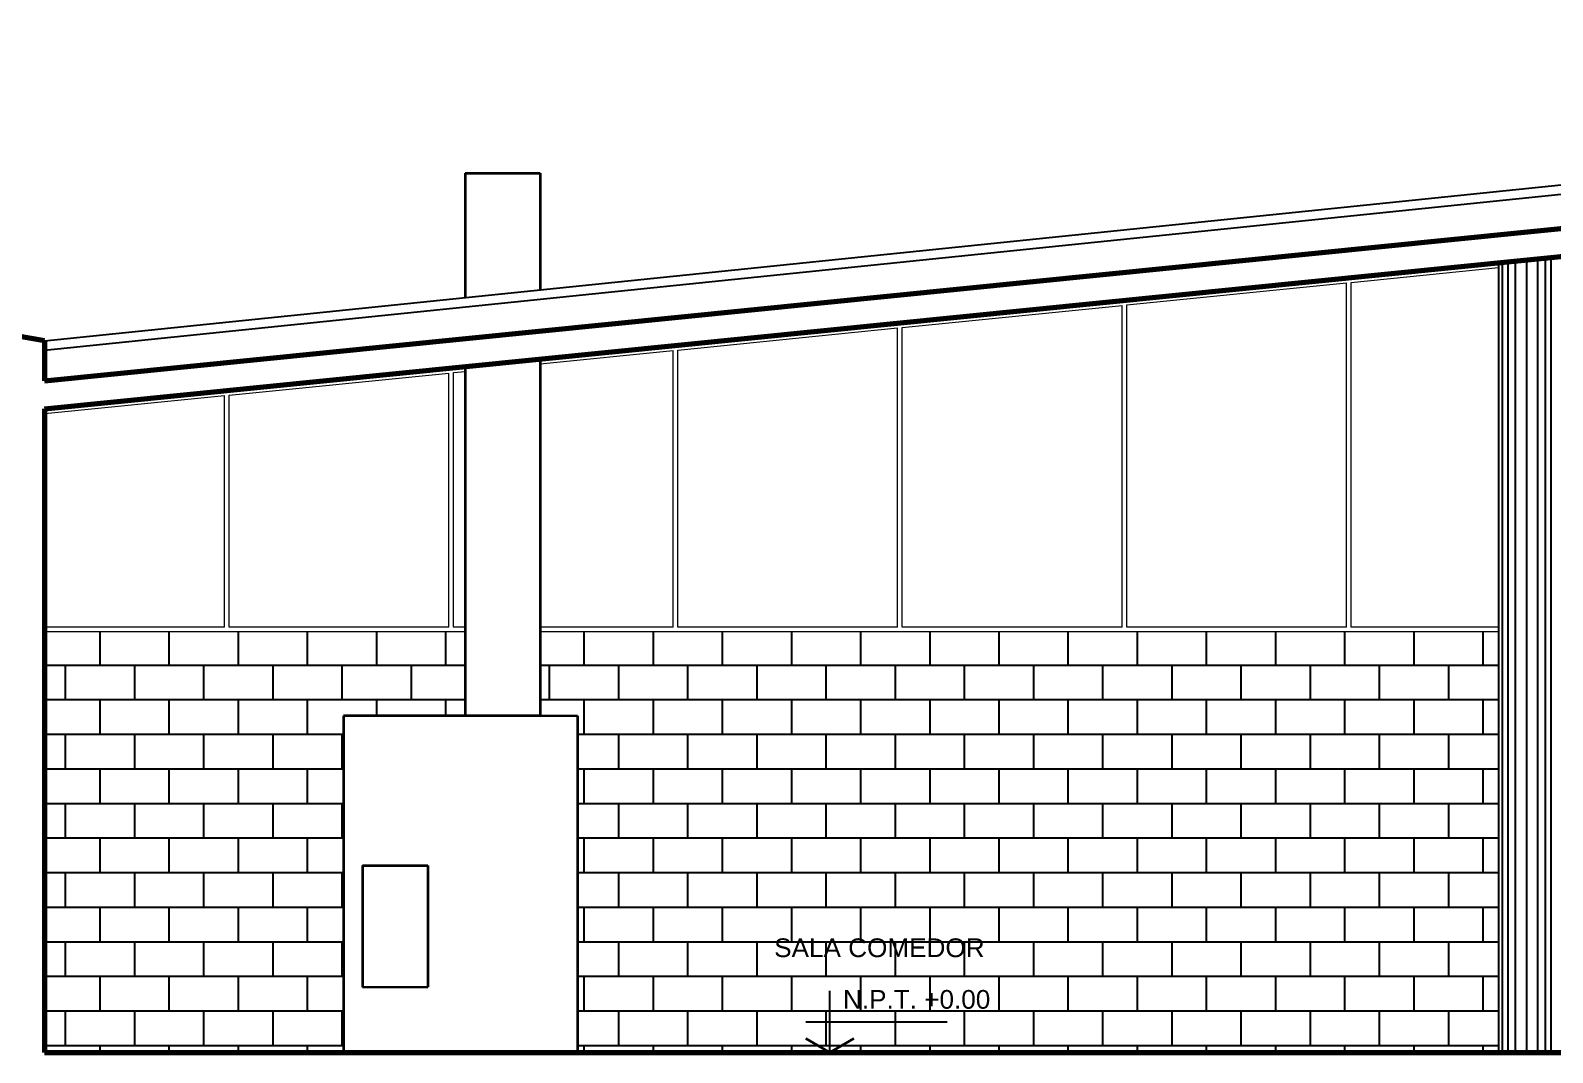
# Model space of a CAD drawing. Header units: millimetres. Extents: x 1110 to 1214, y 1038 to 1099.
# Drawn here: x 1192.12 to 1200.26, y 1053.59 to 1059.06 of the extents above; entities that cross this region are included whole.
import ezdxf

# ---------------------------------------------------------------- set-up
doc = ezdxf.new("R2010")
doc.units = ezdxf.units.MM
for name, color, linetype, lineweight in [('ELEVACIONES', 140, 'Continuous', 30), ('muros', 150, 'Continuous', 70), ('texto de titulo', 7, 'Continuous', 40), ('VIDRIO', 8, 'Continuous', 0)]:
    doc.layers.add(name, color=color, linetype=linetype, lineweight=lineweight)
doc.layers.add('MUEBLES', color=253, linetype='Continuous')
doc.styles.add('DESCRIPCION', font='arial.ttf', dxfattribs={"height": 0.1})
doc.styles.get("Standard").update_dxf_attribs({"font": 'arial.ttf'})

msp = doc.modelspace()

# ---------------------------------------------------------------- hatches: boundary and pattern name
h = msp.add_hatch()
h.set_pattern_fill('AR-B816', color=24, scale=0.00091)
h.paths.add_polyline_path([(1187.6998, 1053.5906), (1188.9998, 1053.5906), (1188.9998, 1055.8406), (1187.6998, 1055.8406)])
h.paths.add_polyline_path([(1192.1998, 1055.8406), (1192.1998, 1053.5906), (1193.7998, 1053.5906), (1193.7998, 1055.3906), (1194.4498, 1055.3906), (1194.4498, 1055.8406)])
h.paths.add_polyline_path([(1195.0498, 1053.5906), (1199.9748, 1053.5906), (1199.9748, 1055.8406), (1194.8498, 1055.8406), (1194.8498, 1055.3906), (1195.0498, 1055.3906)])
h.paths.add_polyline_path([(1187.8079, 1054.0487), (1188.4014, 1054.0487), (1188.4014, 1054.2548), (1187.8079, 1054.2548)], flags=24)
h.paths.add_polyline_path([(1196.0707, 1054.0447), (1197.2463, 1054.0447), (1197.2463, 1054.2507), (1196.0707, 1054.2507)], flags=24)
h.paths.add_polyline_path([(1196.4344, 1053.77), (1197.2725, 1053.77), (1197.2725, 1053.9761), (1196.4344, 1053.9761)], flags=24)

# ---------------------------------------------------------------- linework, layer by layer
for p, q in [((1196.3998, 1053.5906), (1196.3998, 1053.9208)), ((1196.2708, 1053.7557), (1197.0268, 1053.7557))]:
    msp.add_line(p, q)
at = {"lineweight": 30}
for q in [(1196.2708, 1053.6651), (1196.5287, 1053.6651)]:
    msp.add_line((1196.3998, 1053.5906), q, dxfattribs=at)
at = {"lineweight": 100}
msp.add_line((1192.1998, 1053.5906), (1200.6623, 1053.5906), dxfattribs=at)
at = {"layer": 'ELEVACIONES', "lineweight": 35}
for p, q in [((1194.4498, 1058.2922), (1194.4498, 1057.6282)), ((1194.4498, 1058.2922), (1194.8498, 1058.2922)), ((1194.8498, 1058.2922), (1194.8498, 1057.6693)), ((1194.4498, 1057.258), (1194.4498, 1055.3906)), ((1194.8498, 1057.2982), (1194.8498, 1055.3906)), ((1193.7998, 1055.3906), (1193.7998, 1053.5906)), ((1194.8498, 1055.3906), (1193.7998, 1055.3906)), ((1195.0498, 1055.3906), (1195.0498, 1053.5906)), ((1193.8998, 1054.5906), (1193.8998, 1053.9406)), ((1193.8998, 1054.5906), (1194.2498, 1054.5906)), ((1194.2498, 1054.5906), (1194.2498, 1053.9406))]:
    msp.add_line(p, q, dxfattribs=at)
at = {"layer": 'ELEVACIONES'}
for p, q in [((1195.0498, 1055.3906), (1194.8498, 1055.3906)), ((1193.8998, 1053.9406), (1194.2498, 1053.9406))]:
    msp.add_line(p, q, dxfattribs=at)
at = {"layer": 'MUEBLES'}
for p, q in [((1192.1998, 1057.3971), (1208.3498, 1059.056)), ((1192.1998, 1057.3468), (1208.3498, 1059.0058)), ((1199.9748, 1057.8134), (1199.9748, 1053.5912)), ((1199.9948, 1057.8154), (1199.9948, 1053.5912)), ((1200.0248, 1057.8184), (1200.0248, 1053.5912)), ((1200.0648, 1057.8224), (1200.0648, 1053.5912)), ((1200.1248, 1057.8284), (1200.1248, 1053.5912)), ((1200.1848, 1057.8345), (1200.1848, 1053.5912)), ((1200.2248, 1057.8385), (1200.2248, 1053.5912)), ((1200.2548, 1057.8415), (1200.2548, 1053.5912))]:
    msp.add_line(p, q, dxfattribs=at)
at = {"layer": 'muros', "color": 5}
for p, q in [((1192.1998, 1057.1826), (1208.3498, 1058.8059)), ((1192.1998, 1057.0319), (1208.1998, 1058.6401)), ((1192.1998, 1057.3971), (1189.1998, 1057.9187)), ((1192.1998, 1057.3971), (1192.1998, 1057.1826)), ((1192.1998, 1057.0319), (1192.1998, 1053.5906))]:
    msp.add_line(p, q, dxfattribs=at)
at = {"layer": 'VIDRIO'}
for p, q in [((1199.1873, 1057.7091), (1199.9748, 1057.7882)), ((1197.9873, 1057.5885), (1199.1623, 1057.7066)), ((1199.1623, 1055.8656), (1199.1623, 1057.7066)), ((1199.1873, 1055.8656), (1199.1873, 1057.7091)), ((1196.7873, 1057.4679), (1197.9623, 1057.586)), ((1197.9623, 1055.8656), (1197.9623, 1057.586)), ((1197.9873, 1055.8656), (1197.9873, 1057.5885)), ((1196.7873, 1055.8656), (1196.7873, 1057.4679)), ((1196.7873, 1055.8656), (1196.7873, 1057.4679)), ((1195.5873, 1057.3472), (1196.7623, 1057.4653)), ((1196.7623, 1055.8656), (1196.7623, 1057.4653)), ((1196.7623, 1055.8656), (1196.7623, 1057.4653)), ((1194.8498, 1057.2731), (1195.5623, 1057.3447)), ((1195.5623, 1055.8656), (1195.5623, 1057.3447)), ((1195.5873, 1055.8656), (1195.5873, 1057.3472)), ((1193.1873, 1057.106), (1194.3623, 1057.2241)), ((1194.3623, 1055.8656), (1194.3623, 1057.2241)), ((1194.3873, 1057.2266), (1194.4498, 1057.2329)), ((1194.3873, 1055.8656), (1194.3873, 1057.2266)), ((1192.2023, 1057.007), (1193.1623, 1057.1035)), ((1193.1623, 1055.8656), (1193.1623, 1057.1035)), ((1193.1623, 1055.8656), (1193.1623, 1057.1035)), ((1193.1873, 1055.8656), (1193.1873, 1057.106)), ((1193.1873, 1055.8656), (1193.1873, 1057.106)), ((1193.1623, 1055.8656), (1192.1998, 1055.8656)), ((1194.4498, 1055.8406), (1192.1998, 1055.8406)), ((1194.3623, 1055.8656), (1193.1873, 1055.8656)), ((1194.4498, 1055.8656), (1194.3873, 1055.8656)), ((1195.5623, 1055.8656), (1194.8498, 1055.8656)), ((1199.9748, 1055.8406), (1194.8498, 1055.8406)), ((1196.7623, 1055.8656), (1195.5873, 1055.8656)), ((1197.9623, 1055.8656), (1196.7873, 1055.8656)), ((1199.1623, 1055.8656), (1197.9873, 1055.8656)), ((1199.9748, 1055.8656), (1199.1873, 1055.8656))]:
    msp.add_line(p, q, dxfattribs=at)

# ---------------------------------------------------------------- texts
at = {"insert": (1196.47, 1053.925), "char_height": 0.1, "attachment_point": 1, "style": 'DESCRIPCION'}
msp.add_mtext_dynamic_manual_height_columns('N.P.T. +0.00', width=0.784102, gutter_width=0.5, heights=[0], dxfattribs=at)
at = {"layer": 'texto de titulo', "insert": (1196.102, 1054.201), "char_height": 0.1, "attachment_point": 1}
msp.add_mtext_dynamic_manual_height_columns('SALA COMEDOR', width=1.305092, gutter_width=0.5, heights=[0], dxfattribs=at)

doc.saveas('drawing.dxf')
